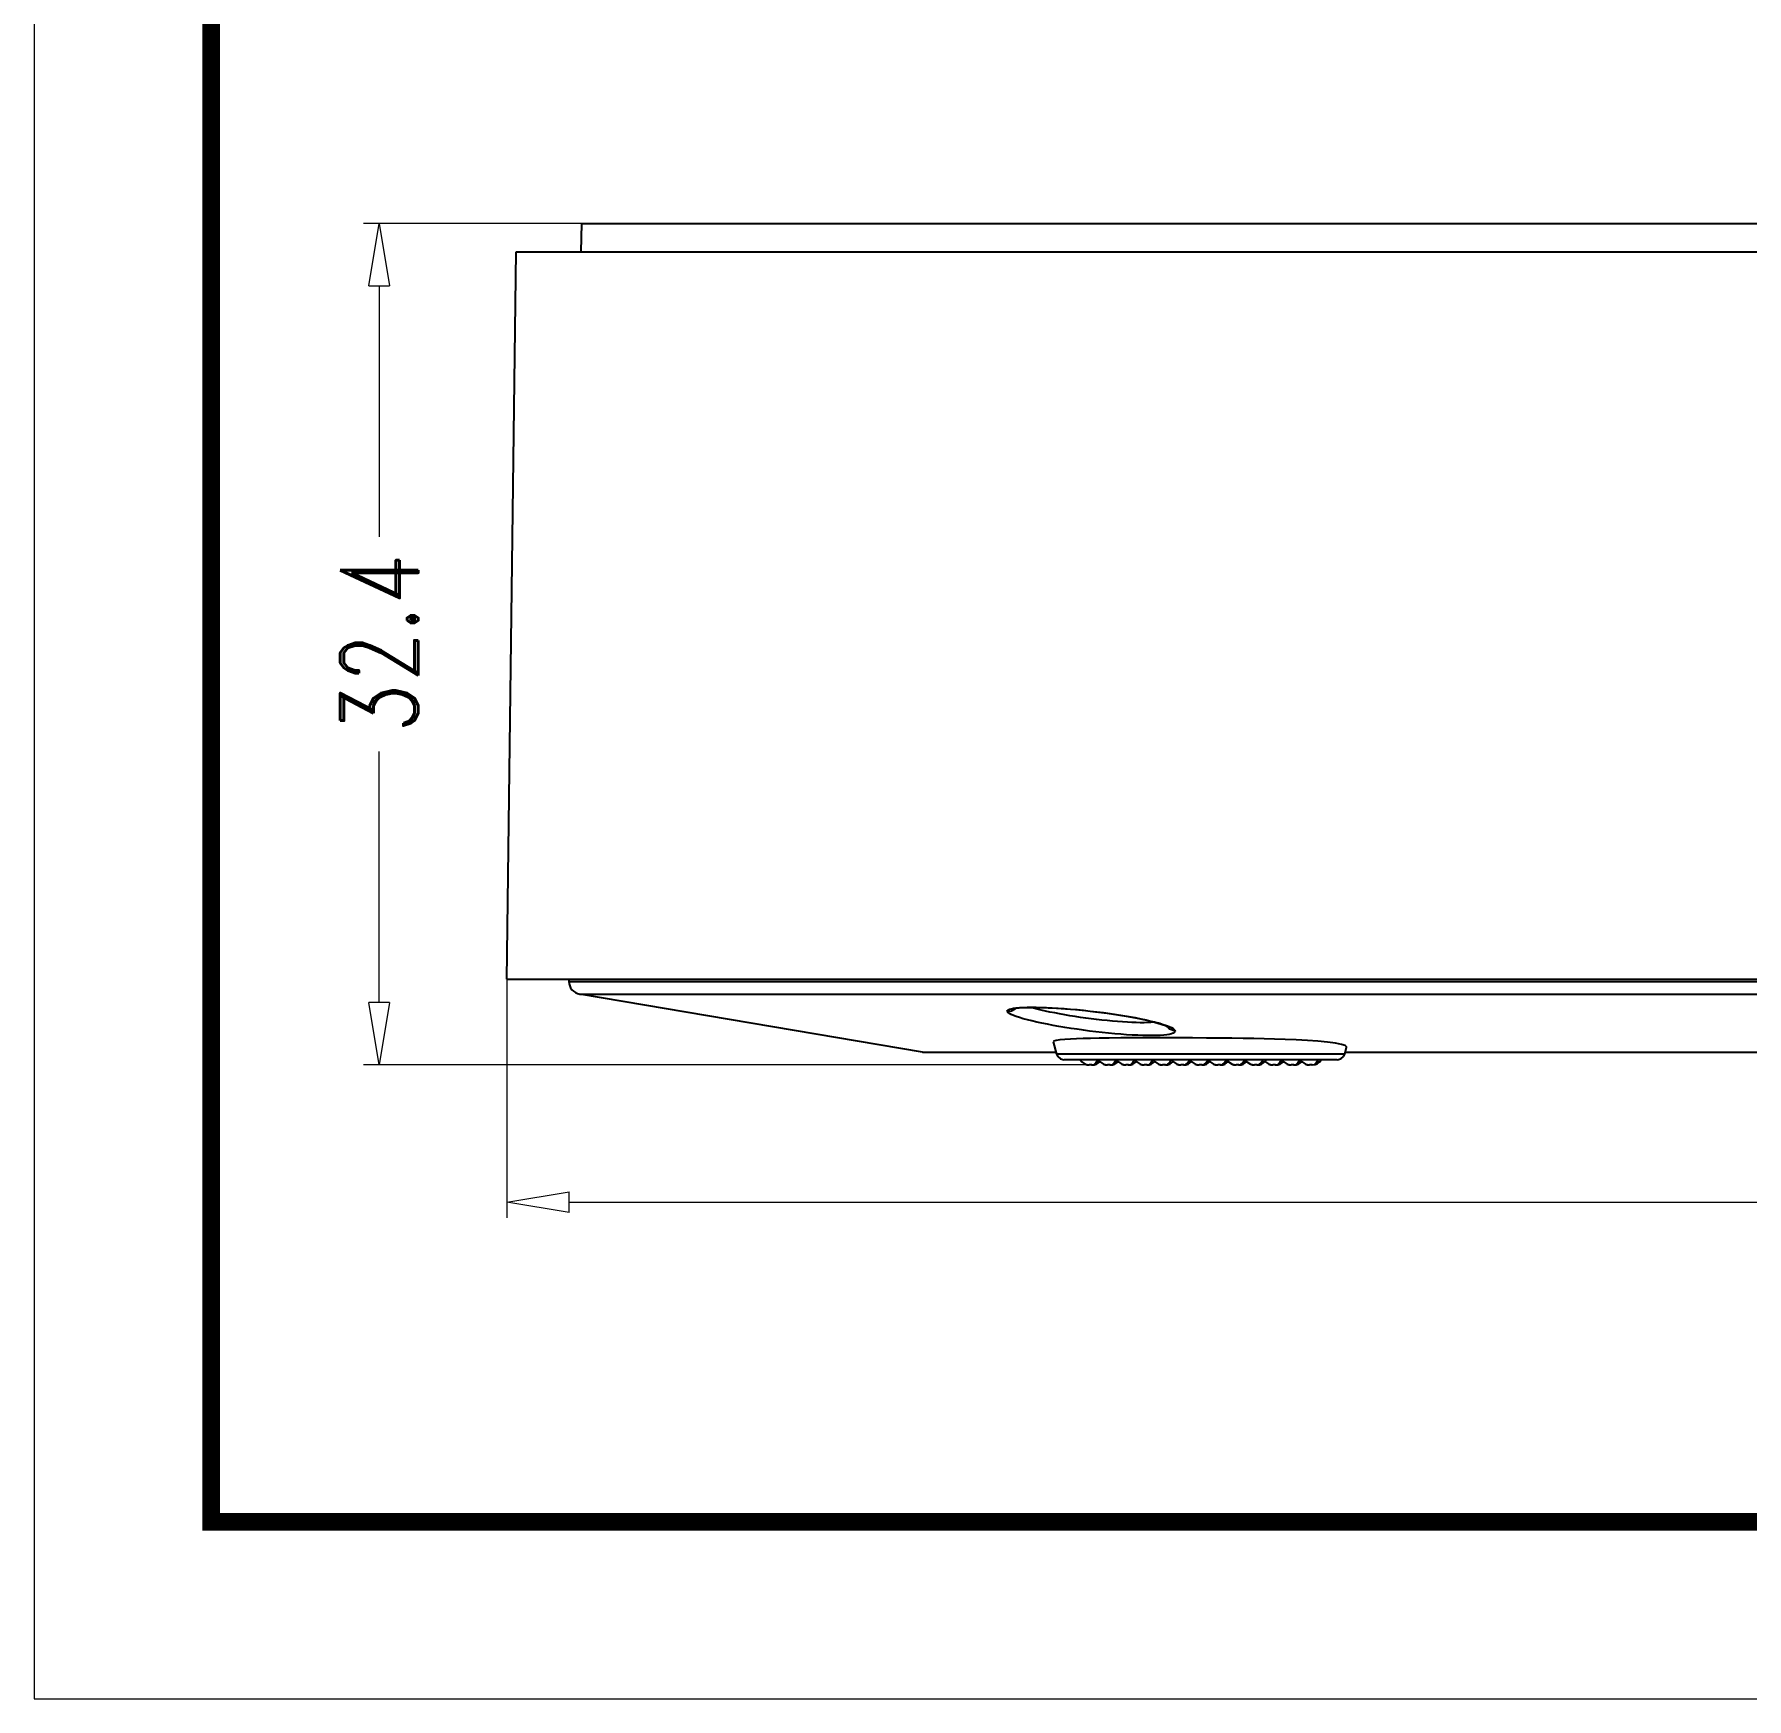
# Model space of a CAD drawing. Header units: millimetres. Extents: x 3608 to 4003, y 1445 to 1719.
# Drawn here: x 3607.9 to 3673.8, y 1444.6 to 1508.7 of the extents above; entities that cross this region are included whole.
import ezdxf

# ---------------------------------------------------------------- set-up
doc = ezdxf.new("R2010")
doc.units = ezdxf.units.MM
doc.layers.add('06___PRT_ALL_SURFS', color=7, linetype='Continuous')
doc.layers.add('dim', color=82, linetype='Continuous', lineweight=9)
doc.layers.add('from', color=7, linetype='Continuous', lineweight=13)
doc.styles.add('ROMAND', font='romand.shx', dxfattribs={"width": 0.75, "bigfont": 'gbcbig.shx'})
doc.dimstyles.new('YanXiu', dxfattribs={"dimtxt": 2.5, "dimasz": 2.2, "dimexe": 1, "dimexo": 0, "dimgap": 0.66, "dimtad": 0, "dimzin": 9, "dimdsep": 46, "dimtxsty": 'ROMAND', "dimblk": 'CLOSEDBLANK', "dimcen": 0, "dimclrd": 3, "dimclre": 3, "dimclrt": 7, "dimazin": 2, "dimtfac": 1, "dimtofl": 0, "dimtmove": 0, "dimatfit": 3, "dimldrblk": 'CLOSEDBLANK', "dimfxl": 0, "dimlwd": 5, "dimlwe": 5, "dimarcsym": 0})

# ---------------------------------------------------------------- blocks, each defined once
blk = doc.blocks.new('_ClosedBlank')
at = {"color": 0, "linetype": 'ByBlock', "lineweight": -2}
for p, q in [((-1, 0.167), (0, 0)), ((-1, 0.167), (-1, -0.167)), ((0, 0), (-1, -0.167))]:
    blk.add_line(p, q, dxfattribs=at)
blk = doc.blocks.new('*D24')
at = {"layer": 'Defpoints', "color": 0}
for p in [(3626.063, 1472.316), (3736.063, 1472.316), (3736.063, 1463.735)]:
    blk.add_point(p, dxfattribs=at)
at = {"layer": 'dim', "color": 3, "lineweight": 5}
for p, q in [((3626.063, 1472.316), (3626.063, 1463.135)), ((3736.063, 1472.316), (3736.063, 1463.135)), ((3628.463, 1463.735), (3676.499, 1463.735)), ((3733.663, 1463.735), (3685.627, 1463.735))]:
    blk.add_line(p, q, dxfattribs=at)
at = {"layer": 'dim', "color": 3, "lineweight": 5, "xscale": 2.4, "yscale": 2.4, "zscale": 2.4, "rotation": 180}
blk.add_blockref('_ClosedBlank', (3626.063, 1463.735), dxfattribs=at)
at = {"layer": 'dim', "color": 3, "lineweight": 5, "xscale": 2.4, "yscale": 2.4, "zscale": 2.4}
blk.add_blockref('_ClosedBlank', (3736.063, 1463.735), dxfattribs=at)
at = {"layer": 'dim', "color": 7, "insert": (3681.063, 1463.735), "char_height": 3, "attachment_point": 5, "style": 'ROMAND'}
blk.add_mtext('%%c110', dxfattribs=at)
blk = doc.blocks.new('*D27')
at = {"layer": 'Defpoints', "color": 0}
for p in [(3628.949, 1501.416), (3621.153, 1469.016), (3648.536, 1469.016)]:
    blk.add_point(p, dxfattribs=at)
at = {"layer": 'dim', "color": 3, "lineweight": 5}
for p, q in [((3628.949, 1501.416), (3620.553, 1501.416)), ((3621.153, 1499.016), (3621.153, 1489.352)), ((3621.153, 1471.416), (3621.153, 1481.081)), ((3648.536, 1469.016), (3620.553, 1469.016))]:
    blk.add_line(p, q, dxfattribs=at)
at = {"layer": 'dim', "color": 3, "lineweight": 5, "xscale": 2.4, "yscale": 2.4, "zscale": 2.4}
for p, rotation in [((3621.153, 1501.416), 90), ((3621.153, 1469.016), 270)]:
    blk.add_blockref('_ClosedBlank', p, dxfattribs=dict(at, rotation=rotation))
at = {"layer": 'dim', "color": 7, "insert": (3621.153, 1485.216), "char_height": 3, "attachment_point": 5, "rotation": 90, "style": 'ROMAND'}
blk.add_mtext('32.4', dxfattribs=at)

msp = doc.modelspace()

# ---------------------------------------------------------------- linework, layer by layer
at = {"color": 7, "linetype": 'Continuous'}
for p, q in [((3628.93, 1500.316), (3628.949, 1501.416)), ((3628.95, 1501.416), (3733.176, 1501.416)), ((3626.063, 1472.316), (3626.43, 1500.316)), ((3626.43, 1500.316), (3735.696, 1500.316)), ((3626.063, 1472.316), (3736.063, 1472.316)), ((3628.452, 1472.316), (3628.453, 1472.235)), ((3628.453, 1472.235), (3733.673, 1472.235)), ((3628.87, 1471.747), (3733.256, 1471.747)), ((3642.063, 1469.516), (3647.23, 1469.516)), ((3658.348, 1469.516), (3703.778, 1469.516))]:
    msp.add_line(p, q, dxfattribs=at)
for points in [[(3645.329, 1471.089), (3645.339, 1471.116), (3645.369, 1471.141), (3645.418, 1471.164), (3645.486, 1471.184), (3645.572, 1471.2), (3645.677, 1471.214), (3645.799, 1471.225), (3645.937, 1471.233)], [(3645.329, 1471.089), (3645.493, 1471.103), (3645.636, 1471.182), (3645.645, 1471.193)], [(3645.485, 1470.957), (3645.417, 1470.993), (3645.368, 1471.027), (3645.339, 1471.059), (3645.329, 1471.089)], [(3648.503, 1470.324), (3648.263, 1470.356), (3648.023, 1470.39), (3647.786, 1470.426), (3647.551, 1470.463), (3647.32, 1470.502), (3647.095, 1470.542), (3646.876, 1470.583), (3646.666, 1470.626), (3646.466, 1470.669), (3646.278, 1470.712), (3646.104, 1470.755), (3645.946, 1470.797), (3645.804, 1470.839), (3645.68, 1470.88), (3645.573, 1470.919), (3645.485, 1470.957)], [(3645.606, 1471.186), (3645.601, 1471.183), (3645.612, 1471.186), (3645.678, 1471.2), (3645.789, 1471.214), (3645.939, 1471.225), (3646.126, 1471.232), (3646.35, 1471.234), (3646.61, 1471.231), (3646.902, 1471.221), (3647.226, 1471.204), (3647.578, 1471.18), (3647.954, 1471.148), (3648.349, 1471.109), (3648.519, 1471.091)], [(3645.937, 1471.233), (3646.092, 1471.238), (3646.261, 1471.24), (3646.444, 1471.239), (3646.64, 1471.234), (3646.847, 1471.227), (3647.065, 1471.216), (3647.293, 1471.203), (3647.528, 1471.187), (3647.77, 1471.167), (3648.017, 1471.146), (3648.267, 1471.121), (3648.519, 1471.094)], [(3648.563, 1470.794), (3648.358, 1470.821), (3648.152, 1470.85), (3647.947, 1470.88), (3647.744, 1470.913), (3647.544, 1470.946), (3647.348, 1470.981), (3647.158, 1471.018), (3646.973, 1471.055), (3646.797, 1471.093), (3646.631, 1471.131), (3646.477, 1471.169), (3646.336, 1471.207), (3646.248, 1471.233)], [(3648.519, 1471.094), (3648.776, 1471.064), (3649.034, 1471.031), (3649.29, 1470.996), (3649.541, 1470.959), (3649.786, 1470.921), (3650.024, 1470.88), (3650.252, 1470.839), (3650.469, 1470.796), (3650.673, 1470.753), (3650.864, 1470.709), (3651.04, 1470.665), (3651.199, 1470.621)], [(3648.519, 1471.091), (3648.725, 1471.067), (3649.173, 1471.009), (3649.594, 1470.948), (3649.982, 1470.884), (3650.332, 1470.819), (3650.64, 1470.754), (3650.905, 1470.691), (3651.125, 1470.632), (3651.298, 1470.577), (3651.422, 1470.531), (3651.491, 1470.499), (3651.499, 1470.494)], [(3651.797, 1470.317), (3651.788, 1470.288), (3651.761, 1470.261), (3651.715, 1470.236), (3651.651, 1470.214), (3651.569, 1470.195), (3651.47, 1470.179), (3651.354, 1470.166), (3651.223, 1470.156), (3651.076, 1470.15), (3650.914, 1470.147), (3650.74, 1470.147), (3650.553, 1470.151), (3650.354, 1470.158), (3650.145, 1470.168), (3649.928, 1470.182), (3649.702, 1470.199), (3649.469, 1470.219), (3649.23, 1470.241), (3648.988, 1470.267), (3648.745, 1470.295), (3648.503, 1470.324)], [(3651.007, 1470.664), (3650.974, 1470.66), (3650.862, 1470.653), (3650.738, 1470.647), (3650.601, 1470.645), (3650.454, 1470.645), (3650.296, 1470.648), (3650.129, 1470.654), (3649.954, 1470.663), (3649.77, 1470.674), (3649.58, 1470.688), (3649.383, 1470.705), (3649.181, 1470.724), (3648.976, 1470.745), (3648.769, 1470.768), (3648.563, 1470.794)], [(3651.199, 1470.621), (3651.339, 1470.578), (3651.461, 1470.536), (3651.565, 1470.495), (3651.65, 1470.455), (3651.715, 1470.417), (3651.761, 1470.381), (3651.788, 1470.348), (3651.797, 1470.317)], [(3651.797, 1470.317), (3651.58, 1470.396), (3651.482, 1470.503)], [(3658.194, 1469.808), (3657.966, 1469.853), (3657.656, 1469.894), (3657.292, 1469.929), (3656.885, 1469.958), (3656.456, 1469.981), (3656.032, 1469.998), (3655.621, 1470.012), (3655.221, 1470.023), (3654.822, 1470.032), (3654.413, 1470.039), (3653.98, 1470.045), (3653.515, 1470.051), (3653.006, 1470.055), (3652.461, 1470.059), (3651.895, 1470.061), (3651.322, 1470.062), (3650.755, 1470.061), (3650.209, 1470.06), (3649.703, 1470.056), (3649.252, 1470.052), (3648.867, 1470.047), (3648.538, 1470.04), (3648.252, 1470.033), (3647.998, 1470.024), (3647.766, 1470.014), (3647.552, 1470.001), (3647.361, 1469.983), (3647.209, 1469.96), (3647.119, 1469.931), (3647.104, 1469.907)], [(3658.397, 1469.697), (3658.396, 1469.715), (3658.335, 1469.762), (3658.194, 1469.808)]]:
    msp.add_lwpolyline(points, dxfattribs=at)
msp.add_arc((3628.953, 1472.24), 0.5, 180.5, 260.4055, dxfattribs=at)
at = {"layer": '06___PRT_ALL_SURFS', "color": 7, "linetype": 'Continuous'}
for p, q in [((3642.063, 1469.516), (3628.87, 1471.747)), ((3647.104, 1469.907), (3647.23, 1469.438)), ((3658.327, 1469.438), (3658.397, 1469.697)), ((3649.619, 1469.439), (3647.23, 1469.438)), ((3658.037, 1469.216), (3647.52, 1469.216)), ((3648.59, 1469.016), (3648.483, 1469.016)), ((3648.574, 1469.016), (3648.671, 1469.04)), ((3649.297, 1469.016), (3649.19, 1469.016)), ((3649.281, 1469.016), (3649.378, 1469.04)), ((3649.55, 1469.216), (3649.61, 1469.138)), ((3649.61, 1469.138), (3649.741, 1469.048)), ((3658.124, 1469.439), (3649.619, 1469.439)), ((3649.741, 1469.048), (3649.897, 1469.016)), ((3650.004, 1469.016), (3649.897, 1469.016)), ((3649.988, 1469.016), (3650.085, 1469.04)), ((3650.257, 1469.216), (3650.317, 1469.138)), ((3650.317, 1469.138), (3650.448, 1469.048)), ((3650.448, 1469.048), (3650.604, 1469.016)), ((3650.711, 1469.016), (3650.604, 1469.016)), ((3650.695, 1469.016), (3650.792, 1469.04)), ((3650.965, 1469.216), (3651.024, 1469.138)), ((3651.024, 1469.138), (3651.155, 1469.048)), ((3651.155, 1469.048), (3651.311, 1469.016)), ((3651.418, 1469.016), (3651.311, 1469.016)), ((3651.402, 1469.016), (3651.499, 1469.04)), ((3651.672, 1469.216), (3651.731, 1469.138)), ((3651.731, 1469.138), (3651.862, 1469.048)), ((3651.862, 1469.048), (3652.018, 1469.016)), ((3652.125, 1469.016), (3652.018, 1469.016)), ((3652.11, 1469.016), (3652.206, 1469.04)), ((3652.379, 1469.216), (3652.438, 1469.138)), ((3652.438, 1469.138), (3652.569, 1469.048)), ((3652.569, 1469.048), (3652.725, 1469.016)), ((3652.832, 1469.016), (3652.725, 1469.016)), ((3652.817, 1469.016), (3652.913, 1469.04)), ((3653.539, 1469.016), (3653.432, 1469.016)), ((3653.524, 1469.016), (3653.62, 1469.04)), ((3654.247, 1469.016), (3654.139, 1469.016)), ((3654.231, 1469.016), (3654.328, 1469.04)), ((3654.954, 1469.016), (3654.846, 1469.016)), ((3654.938, 1469.016), (3655.035, 1469.04)), ((3655.24, 1469.138), (3655.3, 1469.216)), ((3655.398, 1469.048), (3655.554, 1469.016)), ((3655.661, 1469.016), (3655.554, 1469.016)), ((3655.645, 1469.016), (3655.742, 1469.04)), ((3656.368, 1469.016), (3656.261, 1469.016)), ((3656.352, 1469.016), (3656.449, 1469.04)), ((3657.075, 1469.016), (3656.968, 1469.016)), ((3657.059, 1469.016), (3657.156, 1469.04)), ((3657.362, 1469.138), (3657.421, 1469.216)), ((3658.037, 1469.216), (3658.174, 1469.249)), ((3658.327, 1469.438), (3658.124, 1469.439)), ((3658.174, 1469.249), (3658.281, 1469.341)), ((3658.281, 1469.341), (3658.327, 1469.438))]:
    msp.add_line(p, q, dxfattribs=at)
for points in [[(3647.23, 1469.438), (3647.277, 1469.341), (3647.384, 1469.249), (3647.52, 1469.216)], [(3648.136, 1469.216), (3648.196, 1469.138), (3648.327, 1469.048), (3648.483, 1469.016)], [(3648.59, 1469.016), (3648.745, 1469.048), (3648.877, 1469.138), (3648.89, 1469.155)], [(3648.671, 1469.04), (3648.756, 1469.11), (3648.819, 1469.216)], [(3648.843, 1469.216), (3648.903, 1469.138), (3649.034, 1469.048), (3649.19, 1469.016)], [(3649.297, 1469.016), (3649.452, 1469.048), (3649.584, 1469.138), (3649.597, 1469.155)], [(3649.378, 1469.04), (3649.463, 1469.11), (3649.526, 1469.216)], [(3650.004, 1469.016), (3650.16, 1469.048), (3650.291, 1469.138), (3650.304, 1469.155)], [(3650.085, 1469.04), (3650.17, 1469.11), (3650.233, 1469.216)], [(3650.711, 1469.016), (3650.867, 1469.048), (3650.998, 1469.138), (3651.011, 1469.155)], [(3650.792, 1469.04), (3650.877, 1469.11), (3650.94, 1469.216)], [(3651.418, 1469.016), (3651.574, 1469.048), (3651.705, 1469.138), (3651.718, 1469.155)], [(3651.499, 1469.04), (3651.584, 1469.11), (3651.647, 1469.216)], [(3652.125, 1469.016), (3652.281, 1469.048), (3652.412, 1469.138), (3652.425, 1469.155)], [(3652.206, 1469.04), (3652.291, 1469.11), (3652.354, 1469.216)], [(3652.832, 1469.016), (3652.988, 1469.048), (3653.119, 1469.138), (3653.132, 1469.155)], [(3652.913, 1469.04), (3652.998, 1469.11), (3653.062, 1469.216)], [(3653.086, 1469.216), (3653.145, 1469.138), (3653.277, 1469.048), (3653.432, 1469.016)], [(3653.539, 1469.016), (3653.695, 1469.048), (3653.826, 1469.138), (3653.839, 1469.155)], [(3653.62, 1469.04), (3653.706, 1469.11), (3653.769, 1469.216)], [(3653.793, 1469.216), (3653.853, 1469.138), (3653.984, 1469.048), (3654.139, 1469.016)], [(3654.247, 1469.016), (3654.402, 1469.048), (3654.533, 1469.138), (3654.547, 1469.155)], [(3654.328, 1469.04), (3654.413, 1469.11), (3654.476, 1469.216)], [(3654.5, 1469.216), (3654.56, 1469.138), (3654.691, 1469.048), (3654.846, 1469.016)], [(3654.954, 1469.016), (3655.109, 1469.048), (3655.24, 1469.138)], [(3655.035, 1469.04), (3655.12, 1469.11), (3655.183, 1469.216)], [(3655.254, 1469.155), (3655.267, 1469.138), (3655.398, 1469.048)], [(3655.661, 1469.016), (3655.816, 1469.048), (3655.948, 1469.138), (3655.961, 1469.155)], [(3655.742, 1469.04), (3655.827, 1469.11), (3655.89, 1469.216)], [(3655.914, 1469.216), (3655.974, 1469.138), (3656.105, 1469.048), (3656.261, 1469.016)], [(3656.368, 1469.016), (3656.524, 1469.048), (3656.655, 1469.138), (3656.668, 1469.155)], [(3656.449, 1469.04), (3656.534, 1469.11), (3656.597, 1469.216)], [(3656.621, 1469.216), (3656.681, 1469.138), (3656.812, 1469.048), (3656.968, 1469.016)], [(3657.075, 1469.016), (3657.231, 1469.048), (3657.362, 1469.138)], [(3657.156, 1469.04), (3657.241, 1469.11), (3657.304, 1469.216)]]:
    msp.add_lwpolyline(points, dxfattribs=at)
for centre, start, end in [((3648.483, 1469.416), 247.09617, 270), ((3648.59, 1469.416), 270, 318.94143), ((3649.19, 1469.416), 247.09617, 270), ((3649.297, 1469.416), 270, 318.94143), ((3649.897, 1469.416), 247.09617, 270), ((3650.004, 1469.416), 270, 318.94143), ((3650.604, 1469.416), 247.09617, 270), ((3650.711, 1469.416), 270, 318.94143), ((3651.311, 1469.416), 247.09617, 270), ((3651.418, 1469.416), 270, 318.94143), ((3652.018, 1469.416), 247.09617, 270), ((3652.125, 1469.416), 270, 318.94143), ((3652.725, 1469.416), 247.09617, 270), ((3652.832, 1469.416), 270, 318.94143), ((3653.432, 1469.416), 247.09617, 270), ((3653.539, 1469.416), 270, 318.94143), ((3654.139, 1469.416), 247.09617, 270), ((3654.247, 1469.416), 270, 318.94143), ((3654.846, 1469.416), 247.09617, 270), ((3654.954, 1469.416), 270, 318.94143), ((3655.554, 1469.416), 247.09617, 270), ((3655.661, 1469.416), 270, 318.94143), ((3656.261, 1469.416), 247.09617, 270), ((3656.368, 1469.416), 270, 318.94143), ((3656.968, 1469.416), 247.09617, 270), ((3657.075, 1469.416), 270, 329.99997)]:
    msp.add_arc(centre, 0.4, start, end, dxfattribs=at)
at = {"layer": 'from'}
msp.add_lwpolyline([(3607.872, 1444.617), (4003.339, 1444.617), (4003.339, 1719.431), (3607.872, 1719.431)], close=True, dxfattribs=at)
at = {"layer": 'from', "const_width": 0.682}
msp.add_lwpolyline([(3614.687, 1451.432), (3614.687, 1712.615), (3996.523, 1712.615), (3996.523, 1451.432), (3614.687, 1451.432)], dxfattribs=at)

# ---------------------------------------------------------------- dimensions: what is measured, and where the dimension line sits
at = {"layer": 'dim'}
dim = msp.add_linear_dim(base=(3621.153, 1469.016), p1=(3628.949, 1501.416), p2=(3648.536, 1469.016), angle=90, dimstyle='YanXiu', override={"dimtxt": 3, "dimasz": 2.4, "dimexe": 0.5997, "dimgap": 0.5997, "dimzin": 8}, dxfattribs=at)
dim.commit()
dim.dimension.update_dxf_attribs({"geometry": '*D27', "text_midpoint": (3621.153, 1485.216)})
dim = msp.add_linear_dim(base=(3736.063, 1463.735), p1=(3626.063, 1472.316), p2=(3736.063, 1472.316), text='%%c<>', dimstyle='YanXiu', override={"dimtxt": 3, "dimasz": 2.4, "dimexe": 0.5997, "dimgap": 0.5997, "dimzin": 8}, dxfattribs=at)
dim.commit()
dim.dimension.update_dxf_attribs({"geometry": '*D24', "text_midpoint": (3681.063, 1463.735)})

doc.saveas('drawing.dxf')
